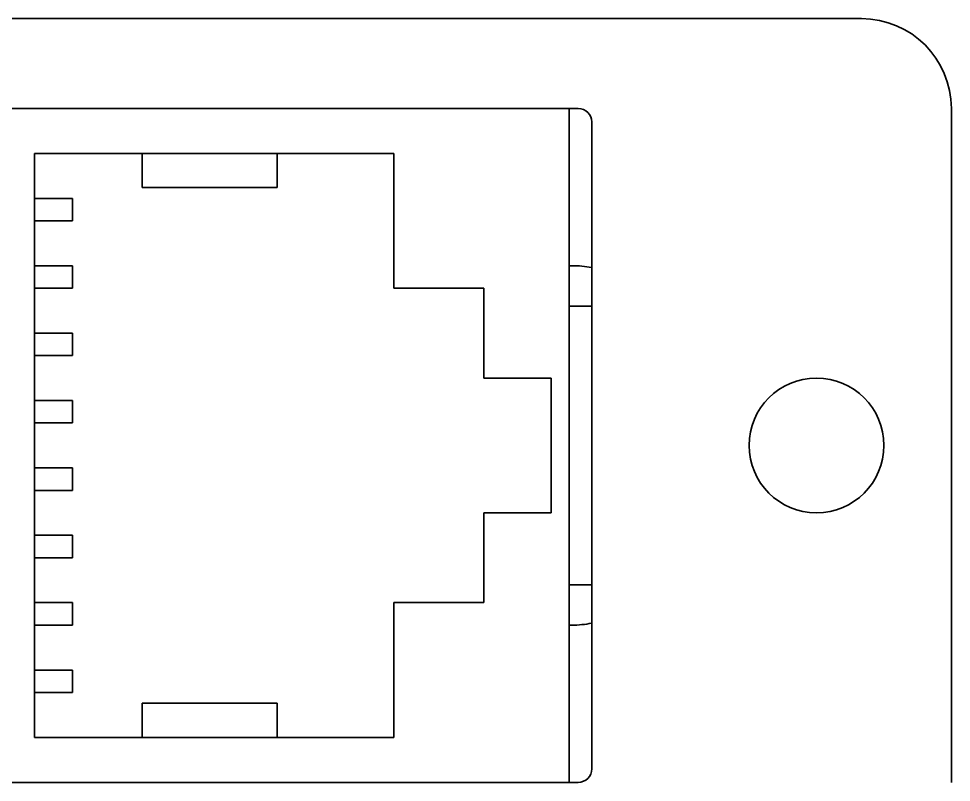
# Model space of a CAD drawing. Header units: millimetres. Extents: x -70 to 70, y -99 to 99.
# Drawn here: x -35.82 to -15.07, y -34.14 to -17.14 of the extents above; entities that cross this region are included whole.
import ezdxf

# ---------------------------------------------------------------- set-up
doc = ezdxf.new("R2010")
doc.units = ezdxf.units.MM
doc.layers.add('粗实线层', color=7, linetype='Continuous', lineweight=35)

msp = doc.modelspace()

# ---------------------------------------------------------------- linework, layer by layer
at = {"layer": '粗实线层', "color": 7, "lineweight": 35}
for p, q in [((-17.071, -17.139), (-48.071, -17.139)), ((-23.371, -19.139), (-39.571, -19.139)), ((-23.571, -19.139), (-39.571, -19.139)), ((-23.571, -34.139), (-23.571, -19.139)), ((-15.071, -34.139), (-15.071, -19.139)), ((-23.071, -33.839), (-23.071, -19.439)), ((-35.471, -20.139), (-33.071, -20.139)), ((-35.471, -20.139), (-35.471, -33.139)), ((-33.071, -20.899), (-33.071, -20.139)), ((-30.071, -20.139), (-33.071, -20.139)), ((-30.071, -20.899), (-30.071, -20.139)), ((-30.071, -20.139), (-27.471, -20.139)), ((-27.471, -20.139), (-27.471, -23.139)), ((-30.071, -20.899), (-33.071, -20.899)), ((-34.624, -21.139), (-35.471, -21.139)), ((-34.624, -21.139), (-34.624, -21.639)), ((-34.624, -21.639), (-35.471, -21.639)), ((-34.624, -22.639), (-35.471, -22.639)), ((-34.624, -22.639), (-34.624, -23.139)), ((-23.571, -22.639), (-23.512, -22.639)), ((-34.624, -23.139), (-35.471, -23.139)), ((-27.471, -23.139), (-25.471, -23.139)), ((-25.471, -23.139), (-25.471, -25.139)), ((-23.571, -23.539), (-23.071, -23.539)), ((-34.624, -24.139), (-35.471, -24.139)), ((-34.624, -24.139), (-34.624, -24.639)), ((-34.624, -24.639), (-35.471, -24.639)), ((-25.471, -25.139), (-23.971, -25.139)), ((-23.971, -25.139), (-23.971, -26.639)), ((-34.624, -25.639), (-35.471, -25.639)), ((-34.624, -25.639), (-34.624, -26.139)), ((-34.624, -26.139), (-35.471, -26.139)), ((-23.971, -28.139), (-23.971, -26.639)), ((-35.471, -27.139), (-34.624, -27.139)), ((-34.624, -27.139), (-34.624, -27.639)), ((-34.624, -27.639), (-35.471, -27.639)), ((-25.471, -28.139), (-23.971, -28.139)), ((-25.471, -30.139), (-25.471, -28.139)), ((-34.624, -28.639), (-35.471, -28.639)), ((-34.624, -28.639), (-34.624, -29.139)), ((-34.624, -29.139), (-35.471, -29.139)), ((-23.571, -29.739), (-23.071, -29.739)), ((-34.624, -30.139), (-35.471, -30.139)), ((-34.624, -30.139), (-34.624, -30.639)), ((-27.471, -30.139), (-25.471, -30.139)), ((-27.471, -33.139), (-27.471, -30.139)), ((-34.624, -30.639), (-35.471, -30.639)), ((-23.571, -30.639), (-23.512, -30.639)), ((-34.624, -31.639), (-35.471, -31.639)), ((-34.624, -31.639), (-34.624, -32.139)), ((-34.624, -32.139), (-35.471, -32.139)), ((-30.071, -32.379), (-33.071, -32.379)), ((-33.071, -32.379), (-33.071, -33.139)), ((-30.071, -32.379), (-30.071, -33.139)), ((-35.471, -33.139), (-33.071, -33.139)), ((-30.071, -33.139), (-33.071, -33.139)), ((-30.071, -33.139), (-27.471, -33.139)), ((-39.571, -34.139), (-23.371, -34.139)), ((-39.571, -34.139), (-23.571, -34.139))]:
    msp.add_line(p, q, dxfattribs=at)
msp.add_circle((-18.071, -26.639), 1.5, dxfattribs=at)
for centre, radius, start, end in [((-17.071, -19.139), 2, 0, 90), ((-23.371, -19.439), 0.3, 0, 90), ((-23.509, -24.886), 2.247, 78.7635, 90.0727), ((-23.509, -28.392), 2.247, 269.9273, 281.2367), ((-23.371, -33.839), 0.3, 270, 360)]:
    msp.add_arc(centre, radius, start, end, dxfattribs=at)

doc.saveas('drawing.dxf')
